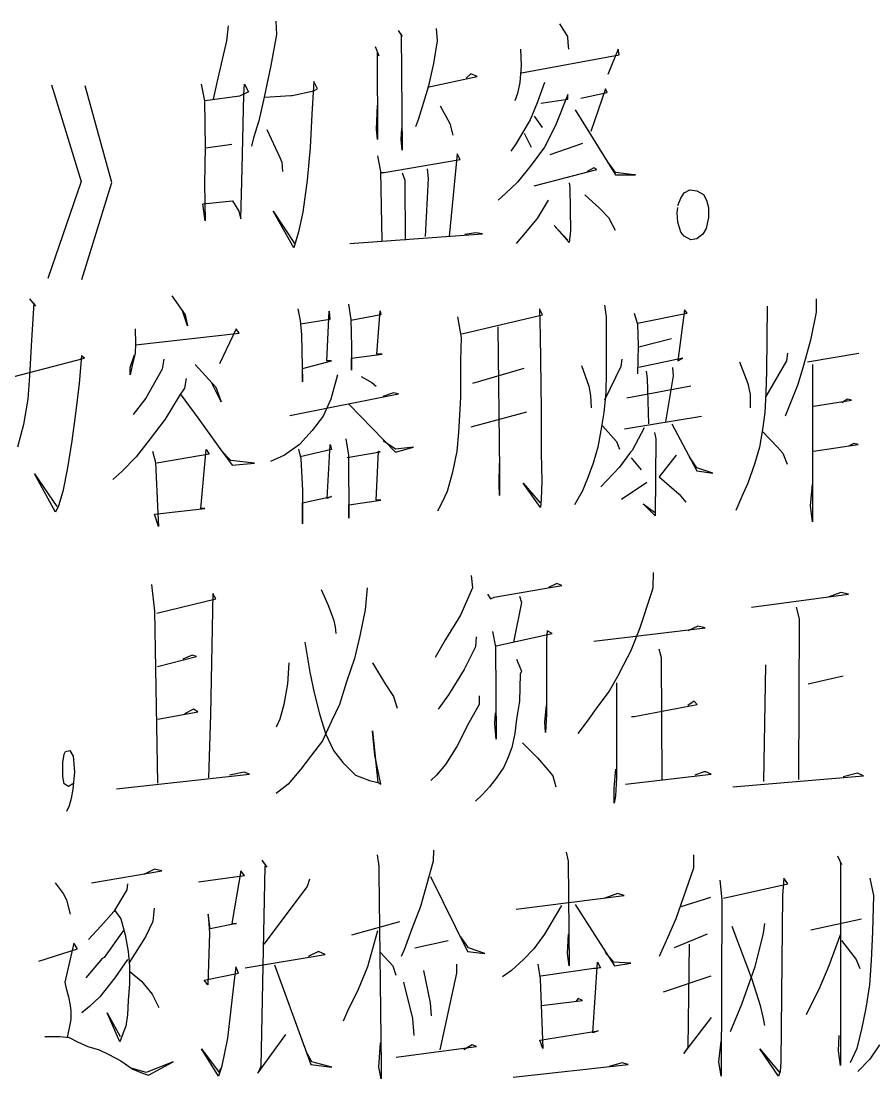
# Model space of a CAD drawing. Extents: x 0 to 8410, y 0 to 11890.
# Drawn here: x 7901.8 to 8086.8, y 11386.8 to 11616.2 of the extents above; entities that cross this region are included whole.
import ezdxf

# ---------------------------------------------------------------- set-up
doc = ezdxf.new("R2010")
doc.units = 0
doc.header["$MEASUREMENT"] = 0
doc.layers.add('6', color=7, linetype='Continuous')
doc.layers.add('8', color=7, linetype='Continuous')

# ---------------------------------------------------------------- blocks, each defined once
blk = doc.blocks.new('BLKENT759')
at = {"layer": '8', "color": 2, "linetype": 'Continuous'}
for p, q in [((7946.69, 11615.2), (7946.3, 11611.9)), ((7957.02, 11616.2), (7957.15, 11613.3)), ((7991.79, 11614.6), (7992.05, 11611.9)), ((8018.58, 11615.6), (8020.28, 11612.9)), ((7957.15, 11613.3), (7955.97, 11606.6)), ((7983.55, 11614.2), (7984.47, 11612.9)), ((7984.47, 11612.9), (7984.21, 11613.4)), ((7984.21, 11613.4), (7984.47, 11588.2)), ((8020.28, 11612.9), (8020.41, 11611.5)), ((7946.3, 11611.9), (7944.47, 11603.8)), ((7978.58, 11610.7), (7979.37, 11608.7)), ((7992.05, 11611.9), (7991.26, 11607)), ((8010.09, 11610.1), (8010.22, 11606.6)), ((8020.41, 11611.5), (8020.55, 11610.1)), ((8031.26, 11610.1), (8029.04, 11604.6)), ((8031.53, 11608.9), (8031.26, 11610.1)), ((7979.37, 11608.7), (7978.98, 11609.3)), ((7978.98, 11609.3), (7979.11, 11590.5)), ((8010.35, 11605), (8031.53, 11608.9)), ((7955.97, 11606.6), (7954.53, 11599.7)), ((7991.26, 11607), (7990.09, 11601.9)), ((8010.22, 11606.6), (8009.96, 11602.9)), ((7944.47, 11603.8), (7943.42, 11599.3)), ((7965.25, 11603.1), (7964.86, 11596)), ((7966.04, 11601.5), (7965.25, 11603.1)), ((7989.96, 11601.9), (8000.68, 11604.2)), ((7999.37, 11604.8), (7998.32, 11603.8)), ((8000.68, 11604.2), (7999.37, 11604.8)), ((7908.39, 11602.4), (7914.79, 11581.4)), ((7921.46, 11581.2), (7915.71, 11602.2)), ((7940.81, 11602.5), (7941.59, 11598.9)), ((7951.13, 11600.9), (7949.17, 11599.9)), ((7950.09, 11600.3), (7950.22, 11602.5)), ((7950.22, 11602.5), (7951.13, 11600.9)), ((7960.55, 11600.1), (7965.25, 11601.1)), ((7965.25, 11601.1), (7966.04, 11601.5)), ((7990.09, 11601.9), (7988, 11595)), ((8009.96, 11602.9), (8009.43, 11600.5)), ((8015.32, 11602.9), (8013.75, 11598.5)), ((8028.52, 11601.5), (8025.38, 11592.3)), ((8028.91, 11600.7), (8028.52, 11601.5)), ((7941.59, 11598.9), (7941.72, 11588.9)), ((7949.17, 11599.9), (7941.72, 11598.9)), ((7949.7, 11584.2), (7950.09, 11600.3)), ((7954.53, 11599.7), (7953.36, 11594.6)), ((7954.66, 11599.7), (7960.28, 11600.1)), ((7960.28, 11600.1), (7960.55, 11600.1)), ((8009.43, 11600.5), (8008.91, 11598.9)), ((8013.75, 11598.5), (8012.18, 11594.8)), ((8014.53, 11598.4), (8020.41, 11599.3)), ((8020.41, 11600.3), (8017.67, 11593.6)), ((8020.41, 11599.3), (8020.41, 11600.3)), ((8023.16, 11599.5), (8028.91, 11600.7)), ((7978.85, 11592.7), (7979.11, 11598)), ((7992.7, 11597.8), (7994.79, 11594)), ((8021.98, 11597), (8030.74, 11582.9)), ((7953.36, 11594.6), (7952.18, 11590.9)), ((7964.86, 11596), (7964.47, 11588.7)), ((7988, 11595), (7987.34, 11593.3)), ((7994.79, 11594), (7995.45, 11591.5)), ((8012.18, 11594.8), (8010.61, 11592.1)), ((8013.09, 11595.6), (8014.79, 11593.1)), ((7955.05, 11592.7), (7957.93, 11586.6)), ((7979.11, 11590.5), (7978.85, 11592.7)), ((7984.21, 11590.5), (7984.34, 11592.9)), ((8010.61, 11592.1), (8009.17, 11589.7)), ((8010.87, 11591.9), (8012.44, 11588.9)), ((8017.67, 11593.6), (8015.32, 11588.9)), ((7941.85, 11588.7), (7947.47, 11589.5)), ((7952.18, 11590.9), (7951.79, 11589.1)), ((7984.47, 11588.2), (7984.21, 11590.5)), ((8009.17, 11589.7), (8008, 11588)), ((8023.55, 11589.7), (8016.49, 11587.2)), ((7941.72, 11588.9), (7941.59, 11580.9)), ((7964.47, 11588.7), (7963.81, 11581.7)), ((7979.11, 11587), (7979.76, 11583.6)), ((7996.36, 11587.4), (7994.66, 11569.5)), ((7997.02, 11586.2), (7996.36, 11587.4)), ((8015.32, 11588.9), (8012.44, 11585)), ((7957.93, 11586.6), (7958.32, 11585.6)), ((7958.32, 11585.6), (7958.45, 11583.6)), ((7980.55, 11583.4), (7997.02, 11586.2)), ((8012.44, 11585), (8009.43, 11581.3)), ((8030.74, 11583.4), (8029.43, 11585.2)), ((7949.43, 11573.3), (7949.7, 11584.2)), ((7979.76, 11583.6), (7980.02, 11568.5)), ((7979.76, 11583.4), (7980.55, 11583.4)), ((7984.47, 11583.3), (7984.99, 11581.7)), ((7989.83, 11584.2), (7990.09, 11582.1)), ((8013.09, 11580.5), (8026.69, 11584)), ((8026.04, 11584.4), (8024.6, 11583.6)), ((8026.69, 11584), (8026.04, 11584.4)), ((8034.66, 11582.9), (8030.74, 11583.4)), ((8030.74, 11582.9), (8035.05, 11582.9)), ((8035.05, 11582.9), (8034.66, 11582.9)), ((7914.79, 11581.4), (7907.6, 11560.4)), ((7914.92, 11560.2), (7921.46, 11581.2)), ((7941.59, 11580.9), (7941.72, 11572.9)), ((7963.81, 11581.7), (7962.9, 11574.8)), ((7984.99, 11581.7), (7985.12, 11568.7)), ((7990.09, 11582.1), (7989.43, 11569.5)), ((8009.43, 11581.3), (8006.95, 11578.9)), ((8020.68, 11581.1), (8020.81, 11580.1)), ((8006.95, 11578.9), (8005.25, 11577.4)), ((8020.81, 11580.1), (8020.94, 11570.7)), ((8024.07, 11578.5), (8027.34, 11575.6)), ((8044.86, 11577.8), (8045.64, 11579)), ((8045.64, 11579), (8046.82, 11579.6)), ((8046.82, 11579.6), (8048.39, 11579.4)), ((8048.39, 11579.4), (8049.83, 11578.6)), ((8049.83, 11578.6), (8050.48, 11577.4)), ((7941.2, 11576.6), (7947.6, 11577.2)), ((7941.72, 11572.9), (7941.2, 11576.6)), ((7947.6, 11577.2), (7949.04, 11575)), ((8016.1, 11577.4), (8013.75, 11573.4)), ((8027.34, 11575.6), (8029.17, 11573.6)), ((8044.07, 11574.6), (8044.2, 11575.8)), ((8044.2, 11576.2), (8044.86, 11577.8)), ((8050.48, 11577.4), (8050.87, 11575.8)), ((8050.87, 11575.8), (8050.87, 11573.6)), ((7949.04, 11575), (7949.43, 11573.3)), ((7960.94, 11567), (7956.49, 11575)), ((7956.49, 11575), (7961.07, 11568)), ((7962.9, 11574.8), (7961.98, 11570.5)), ((8013.75, 11573.4), (8011.13, 11570.3)), ((8029.17, 11573.6), (8029.96, 11572.1)), ((8044.2, 11572.6), (8044.07, 11574.6)), ((8050.87, 11573.6), (8050.35, 11571.2)), ((8020.68, 11568.2), (8017.41, 11571.9)), ((8017.41, 11571.9), (8020.41, 11568.7)), ((8029.96, 11572.1), (8030.61, 11570.9)), ((8044.86, 11570.4), (8044.2, 11572.6)), ((8050.35, 11571.2), (8049.69, 11570)), ((7961.98, 11570.5), (7960.94, 11567)), ((7973.09, 11568), (8001.85, 11570.1)), ((8000.41, 11570.3), (7998.06, 11569.9)), ((8001.85, 11570.1), (8000.41, 11570.3)), ((8011.13, 11570.3), (8009.17, 11568)), ((8020.94, 11570.7), (8020.68, 11568.2)), ((8045.64, 11569.6), (8044.86, 11570.4)), ((8047.08, 11568.8), (8045.64, 11569.6)), ((8048.39, 11569), (8047.08, 11568.8)), ((8049.69, 11570), (8048.39, 11569)), ((7903.62, 11556), (7904.93, 11554.4)), ((7904.54, 11555), (7904.01, 11547)), ((7904.93, 11554.4), (7904.54, 11555)), ((7934.47, 11556.6), (7937.35, 11552.5)), ((8074.21, 11556), (8074.21, 11553.1)), ((7937.87, 11550.1), (7936.69, 11553.6)), ((7961.79, 11553.8), (7962.31, 11551.3)), ((7968.07, 11542.5), (7968.59, 11553.3)), ((7968.59, 11553.3), (7968.72, 11551.5)), ((7972.77, 11554.8), (7973.29, 11551.5)), ((7978.91, 11544), (7979.7, 11553.4)), ((7979.7, 11553.4), (7979.83, 11552.5)), ((8014.86, 11552.5), (8014.21, 11553.8)), ((8014.21, 11553.8), (8014.34, 11548)), ((8028.33, 11554.6), (8028.72, 11552.1)), ((8034.73, 11552.9), (8035.52, 11550.5)), ((8035.52, 11550.7), (8046.23, 11552.9)), ((8045.71, 11553.6), (8044.27, 11542.5)), ((8046.23, 11552.9), (8045.71, 11553.6)), ((8063.62, 11554.4), (8063.49, 11540.3)), ((8074.21, 11553.1), (8073.03, 11547)), ((7937.35, 11552.5), (7937.87, 11550.1)), ((7962.31, 11551.3), (7962.58, 11548.2)), ((7968.72, 11551.5), (7962.44, 11550.5)), ((7979.83, 11552.5), (7973.29, 11551.3)), ((7973.29, 11551.5), (7973.42, 11545.6)), ((7996.43, 11552.1), (7997.21, 11547.6)), ((7997.35, 11548.4), (8014.86, 11552.5)), ((8028.72, 11552.1), (8028.72, 11546.2)), ((8035.52, 11550.5), (8035.65, 11545.8)), ((7926.5, 11549.5), (7926.63, 11546.2)), ((7926.63, 11546), (7949.11, 11548.5)), ((7948.46, 11549.5), (7944.8, 11541.9)), ((7949.11, 11548.5), (7948.46, 11549.5)), ((7962.58, 11548.2), (7962.84, 11538)), ((8005.19, 11549.9), (8005.58, 11518.7)), ((8014.34, 11548), (8014.6, 11531.9)), ((7904.01, 11547), (7903.62, 11539.3)), ((7926.63, 11546.2), (7926.5, 11544.2)), ((7997.21, 11547.6), (7997.08, 11542.7)), ((8028.72, 11546.2), (8028.72, 11540.1)), ((8035.65, 11545.8), (8035.52, 11539.7)), ((8035.78, 11545.6), (8042.84, 11547.4)), ((8073.03, 11547), (8071.46, 11541.5)), ((7914.86, 11543.6), (7914.34, 11537.6)), ((7915.52, 11543.1), (7914.86, 11543.6)), ((7925.45, 11541.1), (7926.37, 11543.8)), ((7926.5, 11544.2), (7925.84, 11541.5)), ((7973.42, 11545.6), (7973.42, 11540.5)), ((7973.42, 11543.1), (7980.09, 11544)), ((7980.09, 11544), (7978.91, 11544)), ((8068.06, 11544.2), (8067.8, 11542.5)), ((8072.38, 11542.3), (8083.49, 11544.2)), ((7893.69, 11537.4), (7915.52, 11543.1)), ((7925.84, 11541.5), (7925.45, 11539.5)), ((7932.77, 11542.9), (7932.38, 11540.7)), ((7939.57, 11541.7), (7944.01, 11536.8)), ((7962.84, 11540.9), (7969.11, 11542.5)), ((7969.11, 11542.5), (7968.07, 11542.5)), ((7973.42, 11540.5), (7973.42, 11543.1)), ((7997.08, 11542.7), (7997.08, 11534.6)), ((8023.36, 11541.5), (8024.93, 11537)), ((8031.86, 11541.3), (8028.33, 11534)), ((8032.12, 11542.9), (8031.86, 11541.3)), ((8045.32, 11543.1), (8035.78, 11541.1)), ((8044.27, 11542.5), (8045.32, 11543.1)), ((8057.61, 11542.3), (8059.44, 11537.6)), ((8067.8, 11542.5), (8063.36, 11534.8)), ((8071.46, 11541.5), (8070.29, 11537.4)), ((8073.42, 11541.7), (8073.42, 11507.6)), ((7903.62, 11539.3), (7903.23, 11534.2)), ((7925.45, 11539.5), (7925.45, 11541.1)), ((7932.38, 11540.7), (7928.85, 11534.4)), ((7962.84, 11538), (7962.84, 11540.9)), ((7970.42, 11539.5), (7968.98, 11534.2)), ((7975.52, 11539.1), (7977.87, 11537.8)), ((8010.81, 11540.9), (7999.7, 11537.6)), ((8028.72, 11540.1), (8028.59, 11535.6)), ((8037.35, 11540.3), (8037.61, 11538.7)), ((8043.23, 11539.3), (8041.53, 11529.3)), ((8043.1, 11541.1), (8043.23, 11539.3)), ((8063.49, 11540.3), (8063.36, 11535.6)), ((7914.34, 11537.6), (7913.56, 11531.1)), ((7937.22, 11536.6), (7936.17, 11535)), ((7937.61, 11538.7), (7937.22, 11536.6)), ((7945.19, 11533.6), (7943.1, 11537.8)), ((7944.01, 11536.8), (7945.19, 11533.6)), ((7977.87, 11537.8), (7978.78, 11537)), ((8024.93, 11537), (8025.32, 11535)), ((8047.02, 11537), (8033.16, 11534.4)), ((8037.61, 11538.7), (8037.87, 11528.9)), ((8059.44, 11537.6), (8059.96, 11535.2)), ((8070.29, 11537.4), (8068.85, 11533.8)), ((7928.85, 11534.4), (7926.1, 11530.9)), ((7936.17, 11535), (7933.03, 11529.9)), ((7936.3, 11535.4), (7940.35, 11529.9)), ((7960.09, 11530.7), (7983.62, 11535.4)), ((7982.58, 11535.6), (7980.22, 11534.8)), ((7983.62, 11535.4), (7982.58, 11535.6)), ((7997.08, 11534.6), (7996.69, 11527)), ((8025.32, 11535), (8025.45, 11532.3)), ((8028.59, 11535.6), (8028.2, 11531.3)), ((8059.96, 11535.2), (8059.96, 11532.3)), ((8063.36, 11535.6), (8063.1, 11531.3)), ((7903.23, 11534.2), (7902.31, 11528.7)), ((7968.98, 11534.2), (7967.28, 11530.5)), ((7972.9, 11533.1), (7982.97, 11522.7)), ((8068.85, 11533.8), (8067.54, 11530.5)), ((8073.69, 11532.7), (8081.92, 11534)), ((8081.01, 11534.2), (8079.83, 11533.4)), ((8081.92, 11534), (8081.01, 11534.2)), ((7913.56, 11531.1), (7912.77, 11525.2)), ((7933.03, 11529.9), (7929.76, 11525.6)), ((7940.35, 11529.9), (7944.54, 11524)), ((7967.28, 11530.5), (7964.93, 11527.4)), ((7999.44, 11528.2), (8011.46, 11531.5)), ((8014.6, 11531.9), (8014.6, 11523.4)), ((8028.2, 11531.3), (8027.54, 11527.4)), ((8032.64, 11527.8), (8049.37, 11530.5)), ((8063.1, 11531.3), (8062.57, 11527.6)), ((7902.31, 11528.7), (7901.01, 11523.8)), ((7964.93, 11527.4), (7962.18, 11524.4)), ((8027.54, 11527.4), (8026.89, 11523.8)), ((8027.93, 11528.4), (8030.94, 11525)), ((8036.95, 11528), (8034.34, 11523.1)), ((8042.97, 11528.9), (8048.33, 11518.7)), ((8062.57, 11527.6), (8061.92, 11523.8)), ((7912.77, 11525.2), (7911.86, 11519.3)), ((7929.76, 11525.6), (7926.76, 11521.7)), ((7972.25, 11525.6), (7972.77, 11522.1)), ((7982.97, 11523.4), (7980.35, 11525.2)), ((7996.69, 11527), (7996.3, 11522.9)), ((8039.18, 11527), (8039.44, 11525.6)), ((8039.44, 11525.6), (8039.31, 11508.9)), ((8062.57, 11527.2), (8065.84, 11523.8)), ((7930.29, 11522.9), (7930.94, 11520.5)), ((7940.75, 11510.5), (7941.92, 11523.3)), ((7941.92, 11523.3), (7942.58, 11522.3)), ((7944.54, 11524), (7947.54, 11519.9)), ((7947.28, 11520.9), (7945.19, 11523.1)), ((7962.18, 11524.4), (7958.91, 11522.1)), ((7961.92, 11523.4), (7962.44, 11521.3)), ((7969.11, 11523.3), (7962.31, 11521.7)), ((7968.2, 11512.7), (7968.85, 11524.4)), ((7968.85, 11524.4), (7969.11, 11523.3)), ((7978.78, 11512.3), (7979.31, 11522.9)), ((7979.31, 11522.9), (7979.7, 11522.7)), ((7982.97, 11522.7), (7986.89, 11523.8)), ((7986.89, 11523.8), (7982.97, 11523.4)), ((7996.3, 11522.9), (7995.39, 11518.4)), ((8014.6, 11523.4), (8014.6, 11522.5)), ((8026.89, 11523.8), (8025.84, 11520.3)), ((8030.94, 11525), (8031.59, 11523.4)), ((8034.34, 11523.1), (8033.95, 11522.7)), ((8061.92, 11523.8), (8060.87, 11520.1)), ((8065.84, 11523.8), (8067.02, 11522.5)), ((8073.69, 11522.9), (8083.36, 11524.4)), ((8082.44, 11524.6), (8081.27, 11524)), ((8083.36, 11524.4), (8082.44, 11524.6)), ((7926.76, 11521.7), (7923.62, 11518.5)), ((7930.94, 11520.5), (7931.46, 11509.5)), ((7942.58, 11522.3), (7931.2, 11520.3)), ((7952.38, 11520.3), (7947.28, 11520.9)), ((7958.91, 11522.1), (7955.91, 11520.7)), ((7962.44, 11521.3), (7962.84, 11514.4)), ((7979.7, 11522.7), (7972.51, 11521.5)), ((7972.77, 11522.1), (7972.9, 11508.4)), ((8014.6, 11522.5), (8014.73, 11516.4)), ((8033.95, 11522.7), (8031.59, 11519.5)), ((8034.08, 11521.5), (8036.3, 11518.9)), ((8043.88, 11522.1), (8040.22, 11517.4)), ((8048.33, 11519.3), (8046.76, 11521.7)), ((8067.02, 11522.5), (8067.93, 11520.1)), ((7911.86, 11519.3), (7910.81, 11514.2)), ((7923.62, 11518.5), (7921.66, 11516.8)), ((7947.54, 11519.9), (7952.38, 11520.3)), ((7995.39, 11518.4), (7994.21, 11514.2)), ((8005.45, 11515.8), (8005.58, 11520.3)), ((8005.58, 11518.7), (8005.58, 11513.3)), ((8025.84, 11520.3), (8024.67, 11517)), ((8031.59, 11519.5), (8028.85, 11516.6)), ((8051.86, 11518.2), (8048.33, 11519.3)), ((8048.33, 11518.7), (8051.86, 11518.2)), ((8060.87, 11520.1), (8059.44, 11516)), ((7909.24, 11509.7), (7904.67, 11518)), ((7904.67, 11518), (7909.5, 11510.9)), ((8014.47, 11510.7), (8010.68, 11516)), ((8010.68, 11516), (8014.34, 11511.7)), ((8014.73, 11516.4), (8014.6, 11512.5)), ((8024.67, 11517), (8023.49, 11514.2)), ((8028.85, 11516.6), (8027.54, 11515.2)), ((8031.99, 11512.5), (8037.48, 11516.2)), ((8040.22, 11517.4), (8044.53, 11513.6)), ((8059.44, 11516), (8058.13, 11513.1)), ((7910.81, 11514.2), (7909.9, 11511.1)), ((7962.84, 11514.4), (7962.84, 11513.4)), ((7994.21, 11514.2), (7993.03, 11511.7)), ((8005.58, 11513.3), (8005.45, 11515.8)), ((8023.49, 11514.2), (8021.79, 11511.3)), ((8044.53, 11513.6), (8045.97, 11511.9)), ((8073.03, 11511.1), (8073.42, 11515.8)), ((7962.84, 11513.4), (7962.84, 11507.2)), ((7962.84, 11511.7), (7969.11, 11513.1)), ((7962.84, 11507.2), (7962.84, 11511.7)), ((7969.11, 11513.1), (7968.2, 11512.7)), ((7972.9, 11511.3), (7979.83, 11512.3)), ((7972.9, 11508.4), (7972.9, 11511.3)), ((7979.83, 11512.3), (7978.78, 11512.3)), ((7993.03, 11511.7), (7992.12, 11509.9)), ((8014.6, 11512.5), (8014.47, 11510.7)), ((8039.31, 11508.9), (8036.69, 11511.5)), ((8036.69, 11511.5), (8039.18, 11509.7)), ((8058.13, 11513.1), (8056.82, 11510.1)), ((7909.9, 11511.1), (7909.24, 11509.7)), ((7930.68, 11509.3), (7941.66, 11510.5)), ((7931.59, 11506.6), (7930.68, 11509.3)), ((7931.46, 11509.5), (7931.59, 11506.6)), ((7941.66, 11510.5), (7940.75, 11510.5)), ((8073.42, 11507.6), (8073.03, 11511.1)), ((7999.44, 11496), (7999.7, 11493.3)), ((8038.92, 11496.6), (8038.79, 11493.3)), ((7930.03, 11494), (7930.68, 11488.2)), ((7976.83, 11493.3), (7976.43, 11488.5)), ((7999.7, 11493.3), (7997.09, 11487.4)), ((8004.41, 11491.3), (8019.05, 11493.8)), ((8018, 11494.2), (8016.17, 11493.4)), ((8019.05, 11493.8), (8018, 11494.2)), ((8038.79, 11493.3), (8038.52, 11492.3)), ((7931.2, 11487.8), (7944.02, 11490.9)), ((7943.36, 11492.1), (7942.84, 11465.8)), ((7944.02, 11490.9), (7943.36, 11492.1)), ((7966.89, 11492.9), (7968.33, 11489.7)), ((8002.97, 11491.9), (8003.62, 11490.9)), ((8003.62, 11490.9), (8004.41, 11491.3)), ((8009.9, 11491.5), (8010.29, 11490.1)), ((8038.52, 11492.3), (8035.91, 11484.4)), ((8060.22, 11489.1), (8081.27, 11491.9)), ((8079.57, 11492.3), (8076.82, 11491.3)), ((8081.27, 11491.9), (8079.57, 11492.3)), ((7968.33, 11489.7), (7969.51, 11486.4)), ((7976.43, 11488.5), (7975.26, 11482.9)), ((8010.29, 11490.1), (8008.59, 11481.5)), ((8069.9, 11489.1), (8070.55, 11486.6)), ((7930.68, 11488.2), (7931.34, 11450.9)), ((7969.51, 11486.4), (7969.9, 11484.8)), ((7997.09, 11487.4), (7993.82, 11482.1)), ((8070.55, 11486.6), (8070.42, 11451.7)), ((7969.9, 11484.8), (7970.03, 11483.4)), ((8004.01, 11483.8), (8004.67, 11480.5)), ((8015.91, 11484), (8015.78, 11482.1)), ((8016.96, 11483.4), (8015.91, 11484)), ((8025.98, 11481.7), (8050.16, 11484.6)), ((8035.91, 11484.4), (8033.95, 11479.5)), ((8048.59, 11485), (8046.37, 11484)), ((8050.16, 11484.6), (8048.59, 11485)), ((7963.36, 11481.5), (7964.41, 11475)), ((7975.26, 11482.9), (7974.08, 11478)), ((7993.82, 11482.1), (7991.6, 11478.2)), ((8000.49, 11482.7), (8000.35, 11480.5)), ((8004.8, 11480.7), (8016.96, 11483.4)), ((8015.78, 11482.1), (8015.78, 11465.8)), ((8000.35, 11480.5), (7997.87, 11475.6)), ((8004.67, 11480.5), (8004.8, 11460.5)), ((8033.95, 11479.5), (8031.73, 11475.2)), ((8040.09, 11480.1), (8040.62, 11478.2)), ((7931.34, 11476.2), (7939.83, 11478.4)), ((7938.92, 11478.7), (7936.83, 11477.8)), ((7939.83, 11478.4), (7938.92, 11478.7)), ((7959.83, 11477), (7959.57, 11472.5)), ((7974.08, 11478), (7972.38, 11472.9)), ((7978, 11477), (7980.75, 11472.5)), ((8009.24, 11477.8), (8010.29, 11475.2)), ((8040.62, 11478.2), (8040.75, 11451.7)), ((7964.41, 11475), (7965.32, 11470.5)), ((7997.87, 11475.6), (7994.47, 11470.1)), ((8010.03, 11474.6), (8009.9, 11468.7)), ((8010.29, 11475.2), (8010.03, 11474.6)), ((8031.47, 11474.6), (8029.37, 11470.9)), ((8031.73, 11475.2), (8031.47, 11474.6)), ((8063.23, 11476.6), (8062.84, 11451.3)), ((7959.57, 11472.5), (7958.79, 11468)), ((7972.38, 11472.9), (7970.81, 11468)), ((7980.75, 11472.5), (7982.58, 11469.7)), ((8030.94, 11472.7), (8030.94, 11452.1)), ((8072.51, 11472.5), (8080.09, 11474.2)), ((7965.32, 11470.5), (7966.5, 11466)), ((7994.47, 11470.1), (7992.25, 11467)), ((8029.37, 11470.9), (8026.89, 11467.6)), ((7958.79, 11468), (7957.87, 11464.8)), ((7970.81, 11468), (7969.11, 11464.4)), ((7982.58, 11469.7), (7983.36, 11467.2)), ((8001.14, 11468), (7998.92, 11464)), ((8001.14, 11469.9), (8001.14, 11468)), ((8009.9, 11468.7), (8009.24, 11464.8)), ((8015.39, 11464.2), (8015.78, 11467.8)), ((8034.73, 11465.4), (8048.46, 11468)), ((8047.81, 11468.7), (8046.37, 11467.8)), ((8048.46, 11468), (8047.81, 11468.7)), ((7931.47, 11464.8), (7940.09, 11466.4)), ((7939.18, 11467), (7937.22, 11466)), ((7940.09, 11466.4), (7939.18, 11467)), ((7942.84, 11465.8), (7942.45, 11452.1)), ((7966.5, 11466), (7967.81, 11461.7)), ((8004.54, 11463.8), (8004.67, 11466.2)), ((8015.78, 11465.8), (8015.52, 11461.9)), ((8026.89, 11467.6), (8024.54, 11464.4)), ((7957.87, 11464.8), (7957.09, 11463.1)), ((7969.11, 11464.4), (7967.15, 11460.1)), ((7998.92, 11464), (7996.3, 11458.9)), ((8004.8, 11460.5), (8004.54, 11463.8)), ((8009.24, 11464.8), (8008.85, 11461.7)), ((8015.52, 11461.9), (8015.39, 11464.2)), ((8024.54, 11464.4), (8022.58, 11461.7)), ((8034.21, 11465.4), (8034.73, 11465.4)), ((7967.81, 11461.7), (7969.51, 11458)), ((7978.52, 11457), (7978, 11462.3)), ((7978, 11462.3), (7979.18, 11451.1)), ((8008.85, 11461.7), (8008.2, 11458.7)), ((7967.15, 11460.1), (7964.8, 11457)), ((7996.3, 11458.9), (7993.82, 11455)), ((8008.2, 11458.7), (8007.41, 11456.6)), ((8010.55, 11459.7), (8013.82, 11456.4)), ((7910.81, 11455.4), (7911.14, 11457.2)), ((7911.14, 11457.2), (7911.4, 11457.8)), ((7911.4, 11457.8), (7912.32, 11458)), ((7912.32, 11458), (7913.1, 11456.8)), ((7913.1, 11456.8), (7913.36, 11453.4)), ((7964.8, 11457), (7962.45, 11454)), ((7969.51, 11458), (7971.6, 11455.4)), ((7979.83, 11450.7), (7978.52, 11457)), ((8007.41, 11456.6), (8006.5, 11454.4)), ((8013.82, 11456.4), (8016.04, 11453.8)), ((7910.81, 11452.4), (7910.81, 11455.4)), ((7962.45, 11454), (7959.7, 11450.7)), ((7971.6, 11455.4), (7974.34, 11452.7)), ((7993.82, 11455), (7991.86, 11452.7)), ((8006.5, 11454.4), (8004.93, 11452.1)), ((8030.42, 11449.9), (8030.81, 11454)), ((7911.14, 11450.8), (7910.81, 11452.4)), ((7913.36, 11453.4), (7913.03, 11449.6)), ((7922.45, 11449.7), (7951.34, 11452.9)), ((7950.16, 11453.3), (7947.02, 11452.7)), ((7951.34, 11452.9), (7950.16, 11453.3)), ((7974.34, 11452.7), (7977.35, 11451.5)), ((7991.86, 11452.7), (7990.68, 11451.5)), ((8004.93, 11452.1), (8003.36, 11450.1)), ((8016.04, 11453.8), (8017.09, 11452.5)), ((8017.09, 11452.5), (8017.74, 11450.1)), ((8030.94, 11452.1), (8030.68, 11448.2)), ((8032.9, 11450.7), (8051.47, 11452.9)), ((8049.9, 11453.4), (8047.94, 11452.7)), ((8050.29, 11453.4), (8049.9, 11453.4)), ((8051.47, 11452.9), (8050.29, 11453.4)), ((8056.17, 11450.1), (8084.54, 11452.5)), ((8083.23, 11453.1), (8080.09, 11452.3)), ((8084.54, 11452.5), (8083.23, 11453.1)), ((7912.05, 11450.2), (7911.14, 11450.8)), ((7913.03, 11450.8), (7912.05, 11450.2)), ((7913.03, 11449.6), (7912.64, 11447.6)), ((7959.7, 11450.7), (7957.09, 11448.7)), ((7977.35, 11451.5), (7979.18, 11451.1)), ((7979.18, 11451.1), (7979.83, 11450.7)), ((8003.36, 11450.1), (8001.79, 11448.4)), ((8030.42, 11446.6), (8030.42, 11449.9)), ((7912.64, 11447.6), (7912.19, 11446)), ((8001.79, 11448.4), (8000.35, 11447)), ((8030.68, 11448.2), (8030.42, 11446.6)), ((7912.19, 11446), (7911.6, 11444.8)), ((7991.27, 11436.4), (7991.14, 11434)), ((8020.03, 11436), (8020.42, 11434)), ((7954.01, 11434.2), (7955.06, 11432.7)), ((7978.98, 11435.4), (7979.37, 11432.9)), ((7991.14, 11434), (7988.39, 11424.2)), ((8020.42, 11434), (8020.68, 11411.3)), ((8047.61, 11435.4), (8047.61, 11432.5)), ((8078.85, 11435.2), (8079.76, 11433.3)), ((8079.76, 11433.3), (8079.5, 11433.6)), ((8079.5, 11433.6), (8079.5, 11389.7)), ((7917.02, 11429.3), (7932.31, 11431.9)), ((7930.75, 11432.3), (7928.39, 11431.1)), ((7932.31, 11431.9), (7930.75, 11432.3)), ((7949.44, 11431.9), (7947.48, 11420.5)), ((7950.22, 11430.9), (7949.44, 11431.9)), ((7954.67, 11432.9), (7953.75, 11389.5)), ((7955.06, 11432.7), (7954.67, 11432.9)), ((7979.37, 11432.9), (7979.37, 11431.5)), ((7979.37, 11431.5), (7979.9, 11389.7)), ((8047.61, 11432.5), (8043.82, 11421.5)), ((7909.18, 11429.3), (7910.88, 11427)), ((7924.86, 11429.1), (7924.73, 11427.8)), ((7940.29, 11429.5), (7950.22, 11430.9)), ((7964.34, 11430.1), (7963.82, 11428.5)), ((7990.61, 11430.7), (7998.59, 11414.4)), ((8053.36, 11429.9), (8053.75, 11425.6)), ((8054.14, 11426), (8068.13, 11429.1)), ((8067.21, 11430.3), (8066.95, 11426.6)), ((8068.13, 11429.1), (8067.21, 11430.3)), ((8085.91, 11430.3), (8086.69, 11426.6)), ((7910.88, 11427), (7911.66, 11425.6)), ((7924.73, 11427.8), (7921.86, 11423.1)), ((7963.82, 11428.5), (7954.41, 11416)), ((8009.18, 11423.6), (8032.58, 11426.6)), ((8031.14, 11427), (8028.39, 11426)), ((8032.58, 11426.6), (8031.14, 11427)), ((8066.95, 11426.6), (8066.56, 11390.5)), ((8086.69, 11426.6), (8086.43, 11418.7)), ((7911.66, 11425.6), (7912.44, 11422.5)), ((7988.39, 11424.2), (7986.56, 11419.3)), ((8018.98, 11424.4), (8015.32, 11418.2)), ((8021.99, 11424.6), (8030.48, 11411.3)), ((8044.99, 11424.2), (8051.4, 11426.2)), ((8053.75, 11425.6), (8053.62, 11387.4)), ((7921.86, 11423.1), (7919.11, 11419.9)), ((7922.12, 11423.3), (7923.43, 11421.5)), ((7930.61, 11423.8), (7930.35, 11420.9)), ((7942.77, 11419.3), (7942.38, 11422.5)), ((7942.38, 11422.5), (7942.64, 11418.4)), ((7919.11, 11419.9), (7916.37, 11417)), ((7923.43, 11421.5), (7924.34, 11418)), ((7930.35, 11420.9), (7928.78, 11417.6)), ((7948.52, 11420.5), (7942.77, 11419.3)), ((7947.48, 11420.5), (7948.52, 11420.5)), ((7973.49, 11418), (7983.95, 11420.9)), ((8043.82, 11421.5), (8041.99, 11417.4)), ((8055.97, 11419.9), (8060.29, 11408.4)), ((8063.03, 11420.5), (8062.77, 11418.4)), ((8073.1, 11419.1), (8084.08, 11421.5)), ((7923.95, 11418.9), (7919.77, 11413.1)), ((7924.34, 11418), (7924.99, 11414.4)), ((7928.78, 11417.6), (7925.12, 11411.9)), ((7942.64, 11418.4), (7942.25, 11407.2)), ((7979.11, 11418.9), (7976.89, 11411.1)), ((7986.56, 11419.3), (7984.86, 11414.8)), ((7998.85, 11415.2), (7997.15, 11417.6)), ((8015.32, 11418.2), (8012.97, 11415)), ((8020.29, 11414), (8020.55, 11418.2)), ((8041.99, 11417.4), (8040.16, 11413.3)), ((8050.61, 11418.2), (8043.42, 11415.2)), ((8062.77, 11418.4), (8060.94, 11411.1)), ((8079.5, 11418.2), (8077.02, 11411.3)), ((8086.43, 11418.7), (8086.17, 11412.5)), ((7905.65, 11412.3), (7914.01, 11415)), ((7913.23, 11416.2), (7911.27, 11407.8)), ((7914.01, 11415), (7913.23, 11416.2)), ((7987.22, 11415.2), (7994.4, 11416.8)), ((8002.38, 11414), (7998.85, 11415.2)), ((8012.97, 11415), (8010.74, 11412.7)), ((8046.69, 11416), (8046.43, 11393.6)), ((8079.76, 11416.8), (8082.9, 11412.7)), ((7919.37, 11412.9), (7915.84, 11408.7)), ((7919.77, 11413.1), (7919.37, 11412.9)), ((7924.86, 11412.7), (7922.12, 11408.7)), ((7924.99, 11414.4), (7925.26, 11411.3)), ((7950.35, 11410.9), (7967.74, 11413.8)), ((7966.3, 11414.4), (7964.08, 11413.3)), ((7967.74, 11413.8), (7966.3, 11414.4)), ((7979.76, 11414.2), (7982.38, 11411.3)), ((7984.86, 11414.8), (7984.21, 11413.3)), ((7998.59, 11414.4), (8002.38, 11414)), ((8010.74, 11412.7), (8008.13, 11410.3)), ((8020.68, 11411.3), (8020.29, 11414)), ((8030.35, 11412.1), (8028.52, 11414.2)), ((8082.9, 11412.7), (8083.69, 11410.7)), ((7925.26, 11411.3), (7925.26, 11407.4)), ((7948.39, 11411.1), (7948, 11408.2)), ((7948.91, 11409.7), (7948.39, 11411.1)), ((7956.76, 11411.5), (7964.6, 11389.9)), ((7976.89, 11411.1), (7974.93, 11406.2)), ((7982.38, 11411.3), (7983.03, 11409.3)), ((7996.24, 11411.7), (7996.24, 11409.7)), ((8013.88, 11411.7), (8014.4, 11408.5)), ((8026.04, 11410.7), (8014.54, 11409.1)), ((8025.78, 11396.8), (8026.82, 11412.1)), ((8026.43, 11410.7), (8026.04, 11410.7)), ((8027.48, 11410.9), (8026.43, 11410.7)), ((8026.82, 11412.1), (8027.48, 11410.9)), ((8034.01, 11411.9), (8030.35, 11412.1)), ((8030.48, 11411.3), (8034.01, 11411.9)), ((8060.94, 11411.1), (8058.06, 11402.9)), ((8077.02, 11411.3), (8074.8, 11406.2)), ((8086.17, 11412.5), (8085.78, 11407.2)), ((7922.12, 11408.7), (7918.85, 11404.6)), ((7925.39, 11410.1), (7927.87, 11408)), ((7941.46, 11408.2), (7948.91, 11409.7)), ((7942.25, 11407.2), (7941.46, 11408.2)), ((7948, 11408.2), (7946.56, 11395.6)), ((7989.05, 11410.3), (7990.48, 11403.3)), ((7996.24, 11409.7), (7992.58, 11393.1)), ((8008.13, 11410.3), (8006.17, 11408.9)), ((8014.4, 11408.5), (8014.93, 11393.4)), ((8051.4, 11409.1), (8041.07, 11405.6)), ((8060.29, 11408.4), (8062.12, 11402.7)), ((7911.27, 11407.8), (7911.53, 11406.4)), ((7911.53, 11406.4), (7912.05, 11404.6)), ((7925.26, 11407.4), (7924.99, 11403.8)), ((7927.87, 11408), (7930.22, 11405.2)), ((7974.93, 11406.2), (7972.58, 11401.5)), ((7984.73, 11407.8), (7986.69, 11399.9)), ((8074.8, 11406.2), (8072.97, 11402.5)), ((8085.78, 11407.2), (8084.99, 11402.1)), ((7912.05, 11404.6), (7912.44, 11402.7)), ((7918.85, 11404.6), (7916.63, 11402.5)), ((7924.99, 11403.8), (7924.86, 11400.7)), ((7930.22, 11405.2), (7931.66, 11402.3)), ((8014.67, 11402.7), (8023.56, 11403.8)), ((8022.64, 11404.2), (8022.12, 11403.6)), ((8023.56, 11403.8), (8022.64, 11404.2)), ((7912.44, 11402.7), (7912.58, 11401.5)), ((7912.58, 11401.5), (7912.58, 11399.7)), ((7916.63, 11402.5), (7914.93, 11401.1)), ((7972.58, 11401.5), (7971.66, 11399.3)), ((7990.48, 11403.3), (7990.75, 11400.5)), ((8058.06, 11402.9), (8055.58, 11397)), ((8062.12, 11402.7), (8062.77, 11399.9)), ((8072.97, 11402.5), (8072.05, 11400.7)), ((8084.99, 11402.1), (8084.08, 11397.6)), ((7912.58, 11399.7), (7911.79, 11395.8)), ((7923.16, 11394.8), (7920.42, 11401.1)), ((7920.42, 11401.1), (7923.29, 11396)), ((7924.86, 11400.7), (7924.47, 11398.2)), ((7986.69, 11399.9), (7986.95, 11396.2)), ((8045.52, 11392.3), (8051.53, 11400.1)), ((8062.77, 11399.9), (8063.03, 11398.4)), ((7923.95, 11396.8), (7923.16, 11394.8)), ((7924.47, 11398.2), (7923.95, 11396.8)), ((8014.27, 11395.2), (8026.95, 11397.2)), ((8026.95, 11397.2), (8025.78, 11396.8)), ((8084.08, 11397.6), (8083.03, 11393.4)), ((7906.95, 11396), (7909.18, 11396)), ((7909.18, 11396), (7910.22, 11396)), ((7910.22, 11396), (7912.18, 11395.8)), ((7912.18, 11395.8), (7914.01, 11394.8)), ((7914.01, 11394.8), (7916.24, 11393.8)), ((7946.56, 11395.6), (7945.78, 11391.7)), ((7953.1, 11388), (7959.24, 11396.4)), ((7979.37, 11389.3), (7979.76, 11394.6)), ((8014.93, 11393.4), (8014.27, 11395.2)), ((8053.1, 11390.5), (8053.62, 11395)), ((8079.11, 11392.9), (8079.24, 11396.2)), ((7916.24, 11393.8), (7918.72, 11393.1)), ((7918.72, 11393.1), (7920.81, 11392.1)), ((7920.81, 11392.1), (7923.43, 11390.7)), ((7944.6, 11387.4), (7940.94, 11393.3)), ((7940.94, 11393.3), (7944.73, 11388.2)), ((7964.86, 11390.5), (7963.56, 11392.9)), ((7983.16, 11391.5), (8000.55, 11393.8)), ((7999.63, 11394.2), (7997.8, 11393.1)), ((8000.55, 11393.8), (7999.63, 11394.2)), ((8046.43, 11393.6), (8045.52, 11392.3)), ((8066.04, 11387.4), (8061.99, 11393.3)), ((8061.99, 11393.3), (8066.3, 11388.2)), ((8079.5, 11389.7), (8079.11, 11392.9)), ((8083.03, 11393.4), (8081.59, 11390.3)), ((8088, 11394.2), (8085.91, 11391.1)), ((7923.43, 11390.7), (7926.04, 11388.9)), ((7934.8, 11390.5), (7928.92, 11388.2)), ((7929.44, 11387.6), (7934.8, 11390.5)), ((7945.78, 11391.7), (7945.26, 11389.3)), ((7964.6, 11389.9), (7969.18, 11389.3)), ((7969.18, 11389.3), (7964.86, 11390.5)), ((8008.52, 11387.2), (8033.49, 11389.9)), ((8032.18, 11390.3), (8029.31, 11389.5)), ((8033.49, 11389.9), (8032.18, 11390.3)), ((8053.62, 11387.4), (8053.1, 11390.5)), ((8066.56, 11390.5), (8066.43, 11388.4)), ((8085.91, 11391.1), (8083.29, 11388.4)), ((7928.92, 11388.2), (7925.65, 11389.1)), ((7926.04, 11388.9), (7928.13, 11388)), ((7928.13, 11388), (7929.44, 11387.6)), ((7945.26, 11389.3), (7944.6, 11387.4)), ((7944.73, 11388.2), (7945.12, 11389.1)), ((7953.75, 11389.5), (7953.1, 11388)), ((7979.9, 11386.8), (7979.37, 11389.3)), ((7979.9, 11389.7), (7979.9, 11386.8)), ((8066.43, 11388.4), (8066.04, 11387.4))]:
    blk.add_line(p, q, dxfattribs=at)

msp = doc.modelspace()

# ---------------------------------------------------------------- block references
at = {"layer": '6'}
msp.add_blockref('BLKENT759', (0, 0), dxfattribs=at)

doc.saveas('drawing.dxf')
